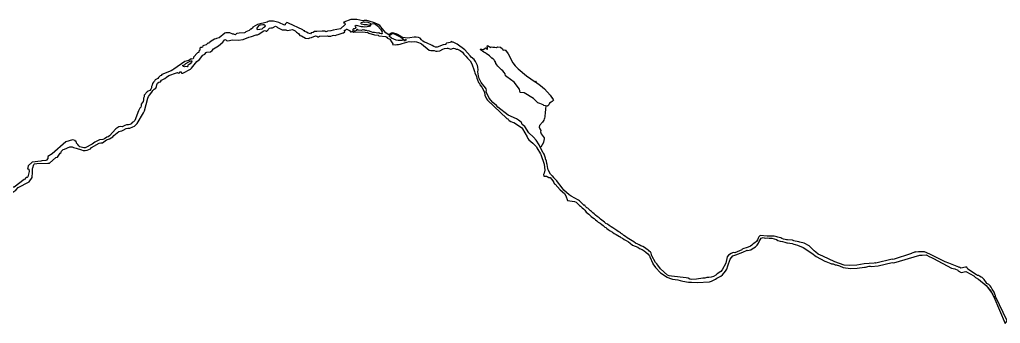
# Model space of a CAD drawing. Extents: x 708293 to 716990, y 4902010 to 4917550.
# Drawn here: x 710859 to 713470, y 4909200 to 4910009 of the extents above; entities that cross this region are included whole.
import ezdxf

# ---------------------------------------------------------------- set-up
doc = ezdxf.new("R2010")
doc.units = 0
for name, color, linetype in [('creek', 7, 'Continuous'), ('creek-fill', 7, 'Continuous'), ('Underground', 7, 'Continuous')]:
    doc.layers.add(name, color=color, linetype=linetype)

msp = doc.modelspace()

# ---------------------------------------------------------------- linework, layer by layer
at = {"layer": 'creek'}
for points in [[(711573, 4910000.6), (711570.4, 4910000.8), (711568.6, 4909999.5), (711566.6, 4909996.5), (711566.2, 4909994.8), (711564.8, 4909994.1), (711549.3, 4910001.5), (711535.4, 4910004.7), (711524, 4910005.1), (711520.8, 4910004.1), (711518.6, 4910001.9), (711492.7, 4909996.3), (711480.1, 4909988.7), (711479.4, 4909986.4), (711475.8, 4909983.8), (711473.7, 4909983.5), (711470.1, 4909979.8), (711461.7, 4909976.3), (711460.2, 4909975.2), (711459.7, 4909974.3), (711457.6, 4909973.6), (711443.5, 4909972.9), (711437.9, 4909971.6), (711435.8, 4909970.7), (711435.3, 4909969.3), (711433.6, 4909968.3), (711430.8, 4909969.6), (711430, 4909970.4), (711426.7, 4909970.3), (711419.1, 4909974.1), (711408.3, 4909973.9), (711405.8, 4909973), (711390.3, 4909960.2), (711387.2, 4909959.1), (711383.7, 4909958.7), (711381.4, 4909957.3), (711378.2, 4909957), (711369.5, 4909951.8), (711365.8, 4909948.9)], [(711500.2, 4909994.4), (711498.6, 4909993.8), (711495.1, 4909991.9), (711490.9, 4909986.1), (711490.7, 4909983.5), (711492.6, 4909982.6), (711505.4, 4909984.1), (711508.1, 4909987.8), (711511.7, 4909989.5), (711513.5, 4909992.7), (711512.5, 4909994.3), (711509.9, 4909995.1), (711506.4, 4909994.6), (711500.2, 4909994.4)], [(711514.5, 4909978.9), (711515, 4909978.7), (711515.4, 4909978.1), (711517.6, 4909978), (711524.8, 4909986.4), (711527.8, 4909987.3), (711532.1, 4909987.3), (711540.5, 4909991.3), (711543.7, 4909989.7), (711545.8, 4909988), (711557.8, 4909981.9), (711567.7, 4909981.5), (711569.9, 4909980.4), (711573.3, 4909980), (711585.1, 4909982.3), (711587.2, 4909981.9), (711593.1, 4909979), (711595.6, 4909976.8), (711596.4, 4909975.1), (711601.5, 4909971.7), (711605, 4909966.7), (711609.9, 4909965.7), (711620.4, 4909959.4), (711627.9, 4909959), (711631.7, 4909960.3), (711636.2, 4909961.2), (711647, 4909966.1), (711650.3, 4909965), (711653.1, 4909963.1), (711655.2, 4909963.4), (711657.3, 4909964.6), (711678.9, 4909965.3), (711680.6, 4909964.8), (711687.9, 4909965.1), (711692.3, 4909966.8), (711695.4, 4909967.2), (711699.1, 4909966.8), (711704.1, 4909968.4)], [(711774.7, 4910006), (711772.9, 4910005.7), (711756.7, 4910008.8), (711741, 4910008.9), (711722.6, 4910002.4), (711721.1, 4910000.5), (711723.9, 4910000.1), (711725.4, 4909999.1), (711725.8, 4909997.6), (711725.5, 4909996.2), (711713.5, 4909984.7), (711694.3, 4909981.1), (711687.5, 4909979.1), (711679.1, 4909978.3), (711676.7, 4909977), (711674.7, 4909976.8), (711673.1, 4909978.2), (711667.4, 4909978), (711664.9, 4909978.4), (711650.1, 4909977.3), (711644.2, 4909977), (711640.9, 4909975), (711635.3, 4909973.3), (711633.8, 4909971.3), (711627.6, 4909972.7), (711623, 4909975.6), (711618.9, 4909977.3), (711618.3, 4909979.3), (711615.7, 4909978.6), (711612.8, 4909981.5), (711575.3, 4909999.8), (711573, 4910000.6)], [(711788.3, 4909979.1), (711787.4, 4909979.5), (711786.7, 4909978.3), (711782.9, 4909979.7), (711780.3, 4909979.9), (711778.6, 4909980.6), (711776.3, 4909980.7), (711774.1, 4909981.6), (711772.5, 4909981.4), (711768.4, 4909979.8), (711760.9, 4909980.7), (711758.1, 4909983), (711756.7, 4909983.1), (711755.9, 4909980.8), (711755.7, 4909979.8), (711751.4, 4909978.1), (711749.7, 4909978.2), (711748.3, 4909978.8), (711746.7, 4909981), (711747.1, 4909983.5), (711748.9, 4909984.9), (711751.3, 4909985.3), (711753.8, 4909986.3), (711755, 4909987.7), (711753.1, 4909990.8), (711752.8, 4909992.7), (711755.2, 4909994), (711768.3, 4909990.7), (711774, 4909990.9), (711778, 4909989.7), (711790.5, 4909991.1), (711793.4, 4909992.3), (711795.9, 4909997.3), (711800.4, 4909998.4), (711803.9, 4909997.5), (711807.1, 4909995.8), (711814.5, 4909990.3), (711816.7, 4909986.7), (711819.9, 4909983.9), (711824.8, 4909976.1), (711823.5, 4909974.1), (711824.3, 4909971.1), (711821.5, 4909970.7), (711817.9, 4909971.7), (711815.1, 4909973.6), (711812.5, 4909973.1), (711804.1, 4909974.9), (711799.7, 4909975), (711795.5, 4909976.2), (711788.3, 4909979.1)], [(711791.9, 4909994.5), (711791.5, 4909994.7), (711789.4, 4909993.3), (711784.7, 4909995.3), (711776.1, 4909994.8), (711769.7, 4909996.4), (711768.1, 4909998), (711768, 4909999.5), (711768.7, 4910001), (711775.7, 4910002.7), (711778.5, 4910002.2), (711783.2, 4910003.1), (711791, 4910000.6), (711792.7, 4909999), (711793.3, 4909997.3), (711793, 4909995.1), (711791.9, 4909994.5)], [(711784, 4910006.1), (711782.2, 4910006.3), (711776.7, 4910006.6), (711774.7, 4910006)], [(711987.1, 4909941.8), (711986.5, 4909941.8), (711970.8, 4909935.9), (711966.6, 4909935.5), (711962.1, 4909936.9), (711957.6, 4909939.8), (711942.8, 4909947), (711937.5, 4909948.9), (711932.6, 4909951.5), (711928.7, 4909954.7), (711925.9, 4909959.1), (711921.5, 4909961.5), (711915.1, 4909962.3), (711909.3, 4909961.9), (711898, 4909960.1), (711891.6, 4909959.9), (711885.3, 4909960.3), (711879.5, 4909961.3), (711874.3, 4909963.9), (711865.6, 4909969.2), (711861.4, 4909970.9), (711852.3, 4909973.3), (711848, 4909972.9), (711842.3, 4909969.2), (711840.3, 4909969.5), (711834.2, 4909973.5), (711824.2, 4909984.9), (711821.9, 4909988.9), (711818.5, 4909993), (711813.6, 4909996.1), (711803.9, 4910000.7), (711786.8, 4910005.9), (711784, 4910006.1)], [(711256.7, 4909859.9), (711276.7, 4909867.1), (711279.2, 4909867.9), (711281.7, 4909865.9), (711285.1, 4909867.4), (711287, 4909869.9), (711289.7, 4909870.3), (711290.1, 4909866.5), (711291.1, 4909865.9), (711293.5, 4909866.2), (711314.1, 4909876.9), (711316.8, 4909879.2), (711331, 4909897.7), (711337.8, 4909903.1), (711346.7, 4909913.9), (711352.6, 4909917), (711355.7, 4909921.1), (711358.1, 4909922), (711367, 4909922.7), (711372.2, 4909926.7), (711375.1, 4909931.1), (711389, 4909938.7), (711400.4, 4909949), (711405.2, 4909955.8), (711408, 4909954.9), (711410.2, 4909953.1), (711413.2, 4909952.3), (711426.3, 4909954.7), (711441.1, 4909953.9), (711454.3, 4909955.9), (711469.4, 4909962.5), (711476.7, 4909963.5), (711488.6, 4909968.6), (711492.7, 4909968.8), (711496.1, 4909969.9), (711507.8, 4909978.2), (711511.2, 4909979.8), (711514, 4909979.2), (711514.5, 4909978.9)], [(711704.1, 4909968.4), (711707.1, 4909968.9), (711720.2, 4909973.5), (711721.9, 4909973.4), (711724.7, 4909976.8), (711723.9, 4909979.1), (711724.3, 4909980.4), (711726.7, 4909980.9), (711729.1, 4909983.1), (711730.3, 4909983.2), (711737.7, 4909979.5), (711740.3, 4909976.4), (711742, 4909976.4), (711744, 4909977.1), (711745.4, 4909976.9), (711748.1, 4909975.2), (711772.3, 4909976.8), (711786.5, 4909974.4), (711789.2, 4909973.2), (711804.4, 4909968.3), (711813.4, 4909967.9), (711815.9, 4909965.7), (711833.8, 4909964), (711836.6, 4909962.1), (711838.6, 4909959.7), (711845.2, 4909956.5), (711849, 4909949.9), (711853.1, 4909944.7), (711851.7, 4909942.2), (711859.4, 4909942), (711863.2, 4909942.7), (711868, 4909942.5), (711872.6, 4909943.5), (711877.2, 4909945.5), (711896.3, 4909950.4), (711901.2, 4909949.3), (711910.9, 4909950.2), (711916.2, 4909949.6), (711921.2, 4909948.3), (711925.5, 4909946.6), (711929.4, 4909944.3), (711949.5, 4909927.8), (711953.9, 4909926.3), (711963.1, 4909926.4), (711967.1, 4909925.2)], [(711842.6, 4909965.2), (711843.4, 4909965.5), (711849.5, 4909971.1), (711852.3, 4909971.5), (711855.9, 4909970.8), (711874.5, 4909961.8), (711881.1, 4909956.4), (711880.5, 4909954.7), (711876.4, 4909953.5), (711867, 4909953), (711862, 4909954.3), (711848.9, 4909959.9), (711842.6, 4909965.2)], [(711365.8, 4909948.9), (711365.1, 4909947.3), (711361.8, 4909946.3), (711360.2, 4909946), (711358.8, 4909944), (711356.3, 4909942.1), (711349.4, 4909940.3), (711346.7, 4909938.7), (711345.7, 4909935.9), (711343.3, 4909934.5), (711341, 4909934.7), (711339.1, 4909932.7), (711338.6, 4909927.6), (711337.8, 4909926.6)], [(711882.4, 4909952.3), (711882.9, 4909953.5), (711883.5, 4909954.4), (711885, 4909955.5), (711887, 4909956.2), (711887.9, 4909955.6), (711886.4, 4909952), (711882.4, 4909952.3)], [(711993.7, 4909942.7), (711987.1, 4909941.8)], [(712013, 4909949), (712010.7, 4909949), (712009.3, 4909950.2), (712007.4, 4909949.9), (712006, 4909948.3), (711995.8, 4909945.9), (711993.9, 4909944.7), (711994.1, 4909943.4), (711993.7, 4909942.7)], [(712044.3, 4909928.6), (712023.9, 4909943.3), (712013.8, 4909948.7), (712013, 4909949)], [(712094.6, 4909922), (712085.4, 4909929.1), (712086.1, 4909930), (712089.5, 4909930.3), (712093.8, 4909929.3), (712099.4, 4909933.5), (712102.5, 4909932.7), (712102.9, 4909930.4), (712104.6, 4909929.9), (712104.9, 4909933.4), (712103.9, 4909936.4), (712104.9, 4909939.9), (712109.1, 4909937.2), (712111.9, 4909934.3), (712114.9, 4909936.2), (712119.2, 4909935.3), (712124.3, 4909935.9), (712128.4, 4909935), (712131.7, 4909936.1), (712139.5, 4909935.9), (712144.3, 4909931.1), (712145.8, 4909928), (712148.7, 4909927.7), (712151.2, 4909928.1), (712151.8, 4909927.9), (712152.6, 4909927.8)], [(711337.8, 4909926.6), (711336.2, 4909924.6), (711336.1, 4909922.4), (711335.3, 4909921.1), (711332.7, 4909920.3), (711322.2, 4909909.3), (711321.9, 4909906.4), (711321.3, 4909904.7), (711317.7, 4909903.8), (711316.1, 4909904.2), (711313.9, 4909903.5), (711309.6, 4909899.6), (711298.8, 4909897.6), (711269.5, 4909876.6), (711267.3, 4909875.4)], [(711967.1, 4909925.2), (711971, 4909924.9), (711978.1, 4909925.8), (711985.6, 4909930.6), (711990.7, 4909931.9)], [(711990.7, 4909931.9), (711997.1, 4909933.1)], [(712244.5, 4909671.4), (712242.7, 4909675.1), (712234.6, 4909687.5), (712227.4, 4909696.2), (712215.1, 4909707.7), (712204.1, 4909724.3), (712197.4, 4909729.4), (712195.4, 4909734.7), (712190.7, 4909738.8), (712187.1, 4909741), (712182.2, 4909744.7), (712160.1, 4909754.8), (712132.7, 4909775.9), (712128.8, 4909779.9), (712119.2, 4909787.9), (712108.8, 4909799.6), (712102.3, 4909814.4), (712101.5, 4909817.7), (712101.7, 4909821.1), (712101.1, 4909824.3), (712099.5, 4909827.6), (712087.9, 4909841.5), (712082.7, 4909852.5), (712082.1, 4909855.6), (712080.4, 4909859.6), (712079.5, 4909869.9), (712079.9, 4909874.8), (712079.4, 4909881.9), (712078, 4909886.7), (712075.8, 4909892.2), (712073, 4909897.6), (712069.1, 4909902.5), (712061.2, 4909908.5), (712059, 4909912.2), (712044.3, 4909928.6)], [(712098.3, 4909920.7), (712095.3, 4909922.3), (712094.6, 4909922)], [(712110.1, 4909912.9), (712101.4, 4909918.8), (712098.3, 4909920.7)], [(712115.2, 4909907.5), (712112.3, 4909910.7), (712110.1, 4909912.9)], [(712152.6, 4909927.8), (712159.5, 4909918.1), (712172.1, 4909893.7), (712178.7, 4909885.6), (712186.5, 4909877.6), (712208.9, 4909858.8), (712232.1, 4909843.6), (712233, 4909844.9), (712233.9, 4909844.5), (712232.8, 4909842.8), (712245.5, 4909833.9), (712256.4, 4909824.6), (712271.9, 4909808)], [(711305.1, 4909893.4), (711306.1, 4909894.4), (711315.2, 4909899.5), (711316, 4909898.8), (711317.5, 4909899.2), (711317.9, 4909897.3), (711317.1, 4909895.4), (711313.2, 4909891.1), (711310.3, 4909889.6), (711307.9, 4909887.7), (711307.5, 4909885.6), (711305.7, 4909883.5), (711300.2, 4909884.3), (711297.8, 4909883.5), (711295.5, 4909884), (711293.9, 4909885.9), (711294, 4909887.4), (711295.3, 4909888), (711297.8, 4909888.1), (711301.4, 4909891.9), (711305.1, 4909893.4)], [(712118.6, 4909905.1), (712115.2, 4909907.5)], [(712123.6, 4909900.3), (712122.3, 4909902.1), (712118.6, 4909905.1)], [(712125, 4909897.5), (712123.6, 4909900.3)], [(712126.6, 4909892.4), (712125, 4909897.5)], [(712130, 4909888.3), (712126.6, 4909892.4)], [(712136.3, 4909880.8), (712132.1, 4909885.2), (712130, 4909888.3)], [(711003.1, 4909668.3), (711009.5, 4909666.7), (711023.8, 4909661.8), (711028.5, 4909660.8), (711033.7, 4909660.7), (711039.1, 4909661.4), (711048, 4909664.9), (711051, 4909668), (711070.7, 4909679.5), (711075.1, 4909680.8), (711080.1, 4909681.2), (711090.5, 4909689.1), (711098.8, 4909691.8), (711103.2, 4909693.9), (711107.1, 4909697), (711110.3, 4909700.7), (711123.5, 4909710.7), (711127, 4909712.2), (711131.4, 4909712.7), (711135.3, 4909714.3), (711142.7, 4909718.8), (711147.5, 4909719.9), (711152.7, 4909720.3), (711160.7, 4909723), (711164.7, 4909725.3), (711172.1, 4909732.7), (711189.4, 4909760.9), (711191.4, 4909765.9), (711200.9, 4909799.4), (711202.8, 4909804), (711205.1, 4909807.9), (711211.2, 4909815.5), (711213.9, 4909820), (711217.5, 4909823.5), (711221.5, 4909826.2), (711223.7, 4909830.5), (711224.2, 4909835.4), (711226.3, 4909839.8), (711230, 4909842.1), (711234.1, 4909843.5), (711237.4, 4909847.9), (711246.1, 4909852.4), (711249.9, 4909855.8), (711256.7, 4909859.9)], [(711267.3, 4909875.4), (711262.4, 4909872.5), (711238.2, 4909863), (711235.8, 4909860.3), (711233.6, 4909859.6), (711231.5, 4909857.1), (711228.7, 4909855.1), (711226.8, 4909852.4), (711220.5, 4909848.4), (711218.6, 4909845.1), (711215.4, 4909842.3), (711213.2, 4909838.9), (711212.3, 4909834.7), (711210.7, 4909830.7), (711210.1, 4909827), (711208.7, 4909823.4), (711205.5, 4909820.4), (711201.8, 4909818.7), (711198.6, 4909816.4), (711191.1, 4909807.4), (711191.1, 4909803.5), (711188.8, 4909799.9), (711188.9, 4909795.1), (711188.3, 4909790.7), (711185.3, 4909787.4), (711183, 4909783.7), (711183.2, 4909779.7), (711182.2, 4909775.6), (711179.3, 4909773.1), (711177.9, 4909769.3), (711175.9, 4909765.9), (711165.6, 4909740.2), (711162.7, 4909737.1), (711159.1, 4909735.1), (711156.5, 4909731.8), (711152.9, 4909729.2), (711148.7, 4909728.7), (711144.2, 4909728.7), (711139.8, 4909727.4), (711136.2, 4909725.1), (711132.1, 4909723.8), (711127.9, 4909724.2), (711123.5, 4909723.1), (711115.3, 4909718.1), (711098.3, 4909699.8), (711094.9, 4909697), (711091.1, 4909696), (711085.3, 4909691.6), (711081.1, 4909690), (711072.3, 4909688.8), (711059.7, 4909682.7), (711052.5, 4909677.1), (711034, 4909667.2), (711029.8, 4909667.2), (711019.2, 4909670.2), (711016.7, 4909672.4), (711013.9, 4909676.4), (711013.4, 4909677.1)], [(712145.8, 4909872.1), (712142.3, 4909875.4), (712136.3, 4909880.8)], [(712149, 4909868.2), (712145.8, 4909872.1)], [(712243.7, 4909785.2), (712239.1, 4909787.3), (712227.1, 4909798.6), (712202.3, 4909813.7), (712191.9, 4909815.1), (712189.9, 4909823.9), (712175.9, 4909842.7), (712155.9, 4909856.5), (712153.1, 4909859.4), (712151.5, 4909864.3), (712149, 4909868.2)], [(712149, 4909868.2), (712149, 4909868.2)], [(712096.8, 4909815.9), (712097.9, 4909807.9), (712102.1, 4909798.1), (712104.5, 4909794.5), (712155.9, 4909745.3), (712159.3, 4909744.7), (712159.9, 4909742.7), (712162.7, 4909740.3), (712166.6, 4909737.8), (712170.9, 4909736), (712175.3, 4909735), (712195, 4909721.5), (712197.9, 4909718), (712210.3, 4909696.8), (712212.3, 4909692.8), (712215.1, 4909689.1), (712225.3, 4909679.9), (712234.8, 4909669.9), (712236.3, 4909667.9)], [(712271.9, 4909808), (712279.9, 4909796.4)], [(712255.1, 4909780), (712252.7, 4909781.9), (712243.7, 4909785.2)], [(712263.3, 4909778.5), (712255.1, 4909780)], [(712260.2, 4909779.1), (712259.4, 4909770.1)], [(712265.2, 4909779.5), (712263.3, 4909778.5)], [(712270.2, 4909786.4), (712268.1, 4909782.3), (712266, 4909780), (712265.2, 4909779.5)], [(712276.6, 4909790.6), (712274, 4909789.5), (712270.2, 4909786.4)], [(712279.9, 4909796.4), (712280.3, 4909794), (712279.1, 4909792.3), (712276.6, 4909790.6)], [(712258.1, 4909762), (712257.2, 4909751.3)], [(712259.4, 4909769.9), (712258.1, 4909762)], [(712259.4, 4909770.1), (712259.4, 4909769.9)], [(712243.3, 4909727.1), (712242.2, 4909722.4)], [(712251.4, 4909735.6), (712243.3, 4909727.1)], [(712254.7, 4909741), (712251.4, 4909735.6)], [(712255.9, 4909744.6), (712254.7, 4909741)], [(712256.3, 4909745.5), (712255.9, 4909744.6)], [(712257.2, 4909751.3), (712256.3, 4909745.5)], [(712242.2, 4909722.4), (712244.1, 4909718.1)], [(712244.1, 4909718.1), (712246.4, 4909714.1)], [(712246.4, 4909714.1), (712245.7, 4909709.9)], [(712245.7, 4909709.9), (712247.3, 4909705.2)], [(712247.3, 4909705.2), (712249.9, 4909701.1)], [(712249.9, 4909701.1), (712255.4, 4909694)], [(711010.8, 4909680.3), (711010.4, 4909680.7), (711009.6, 4909685), (711008.3, 4909685.5), (711007.5, 4909685.3), (711006.8, 4909687), (711000.2, 4909689.1), (710981.9, 4909683.3), (710946.2, 4909651.6), (710934.7, 4909644.6), (710934, 4909639.5), (710931.1, 4909634.7), (710929.3, 4909633.7), (710918.1, 4909632.7), (710916.1, 4909632.4)], [(711013.4, 4909677.1), (711010.8, 4909680.3)], [(712254.3, 4909681.5), (712246.5, 4909668.9)], [(712254.7, 4909687.6), (712254.3, 4909681.5)], [(712255.3, 4909690.1), (712254.7, 4909687.6)], [(712255.4, 4909694), (712255.3, 4909690.1)], [(710893.9, 4909612.3), (710894.1, 4909614.5), (710897.5, 4909623.1), (710899.2, 4909625.1), (710904.8, 4909626), (710934.6, 4909627), (710935.1, 4909626.3), (710938.6, 4909626.7), (710956, 4909641.4), (710959.9, 4909643), (710967.2, 4909653.2), (710970, 4909654.8), (710970.3, 4909655.8), (710970.4, 4909658.3), (710975.5, 4909662.8), (710978.6, 4909663.8), (710992.7, 4909669.9), (710998.9, 4909670.1)], [(710998.9, 4909670.1), (711003.1, 4909668.3)], [(712236.3, 4909667.9), (712245.5, 4909651.7)], [(712252.8, 4909654.1), (712244.5, 4909671.4)], [(712245.5, 4909651.7), (712247, 4909649.6), (712255.7, 4909623.6), (712257.2, 4909607.7), (712255.5, 4909600.3), (712253.8, 4909596.4), (712254.9, 4909592.5), (712255.6, 4909592.1), (712261.7, 4909592.3), (712264, 4909591.6), (712268.3, 4909588.7), (712271.7, 4909588.3)], [(712272.9, 4909597.8), (712266.5, 4909608.7), (712265.2, 4909612.3), (712264, 4909623.4), (712262.3, 4909625.7), (712261.8, 4909632.2), (712259.4, 4909637.9), (712259.2, 4909640.2), (712257.1, 4909645.2), (712255.2, 4909650.3), (712253.6, 4909653), (712252.8, 4909654.1)], [(710916.1, 4909632.4), (710892.6, 4909629.2), (710881.7, 4909619.3), (710880, 4909611), (710881.4, 4909611.6), (710883.7, 4909610.3), (710884.8, 4909604.3), (710881.4, 4909590.2), (710879.2, 4909588.6), (710876.3, 4909588.3), (710874.7, 4909587), (710874.2, 4909584.1), (710871.2, 4909583.5), (710845.1, 4909563), (710842.1, 4909562.7), (710837.8, 4909560.4), (710833.2, 4909560.7), (710829.9, 4909563.3), (710827.5, 4909563.6), (710824, 4909566.2), (710822.3, 4909567.1), (710820.7, 4909566.5), (710820.2, 4909566.8), (710819.4, 4909567.1)], [(710744.8, 4909476.3), (710746.7, 4909477.5), (710752, 4909481.4), (710754.9, 4909485.9), (710763.9, 4909491.9), (710768, 4909503.5), (710773.9, 4909513.7), (710773, 4909518.2), (710775.5, 4909523.3), (710783.7, 4909533.2), (710789.9, 4909534.8), (710798.5, 4909536.4), (710803.8, 4909537.7), (710822.9, 4909539), (710836.3, 4909545.7), (710849.5, 4909554.7), (710855.2, 4909562), (710885.1, 4909577.4), (710892.7, 4909588.3), (710893.7, 4909602.3), (710893.9, 4909608.4), (710893.9, 4909612.3)], [(712289.4, 4909579.3), (712272.9, 4909597.8)], [(712271.7, 4909588.3), (712278.9, 4909579.6), (712281.5, 4909575.3)], [(712281.5, 4909575.3), (712282.7, 4909572.5)], [(712282.7, 4909572.5), (712283.7, 4909570.8), (712284.8, 4909570.8), (712298.4, 4909555.8), (712309.5, 4909545.6), (712313.6, 4909539.5), (712317.6, 4909527.7), (712336.6, 4909525), (712340.9, 4909523)], [(712291.4, 4909576.7), (712289.4, 4909579.3)], [(712308.1, 4909554.7), (712300.7, 4909564.3), (712291.4, 4909576.7)], [(712346.7, 4909528), (712327.5, 4909538.5), (712322, 4909542.4), (712308.1, 4909554.7)], [(712340.9, 4909523), (712350.1, 4909514.3)], [(712349.6, 4909526.6), (712346.7, 4909528)], [(712358.7, 4909517.6), (712349.6, 4909526.6)], [(712362.9, 4909516.1), (712361.7, 4909514.3), (712358.7, 4909517.6)], [(712350.1, 4909514.3), (712352.8, 4909512.1)], [(712352.8, 4909512.1), (712353.7, 4909510.7), (712354.8, 4909509.1), (712356.7, 4909508), (712359.9, 4909505.2), (712363.9, 4909501.2), (712367.4, 4909496.6), (712371.1, 4909493.8), (712374.5, 4909490.9), (712377.7, 4909487.4), (712381.1, 4909484.4), (712384.6, 4909482), (712388.6, 4909479.2), (712392.2, 4909475.9), (712396, 4909472.8), (712399.6, 4909469.8), (712404.5, 4909466.7), (712409, 4909463.5), (712412.5, 4909460.7), (712415.3, 4909458.3), (712417.5, 4909456.7), (712419.5, 4909455.2), (712422.3, 4909452.7), (712426.2, 4909449.7), (712431.6, 4909446.3), (712437.1, 4909443.1), (712442.3, 4909439.7), (712447.2, 4909436.7), (712451.8, 4909433.9), (712456.4, 4909431.5)], [(712454.2, 4909444.2), (712452.8, 4909444.9), (712449, 4909447), (712443.7, 4909450.8), (712438.6, 4909454.3), (712433.9, 4909457.3), (712428.7, 4909460.7), (712424, 4909464.3), (712419.9, 4909466.3), (712416.5, 4909469.5), (712412.5, 4909472.6), (712409.1, 4909475.1), (712405.6, 4909477.9), (712401.8, 4909480.7), (712396.5, 4909485.1), (712392.7, 4909488), (712388.7, 4909491.7), (712384.9, 4909494.8), (712381.2, 4909498.1), (712378.7, 4909500.1), (712376.6, 4909502.2), (712374.6, 4909504.3), (712371.5, 4909506.7), (712369.6, 4909507.7), (712367.7, 4909509.4), (712365.9, 4909511.7), (712365, 4909513.3), (712363.9, 4909515), (712362.9, 4909516.1)], [(712536.3, 4909392.3), (712535.5, 4909392.7), (712533.3, 4909395.1), (712530.1, 4909397.2), (712526.1, 4909399.9), (712522.6, 4909402.3), (712517.9, 4909404.7), (712513.3, 4909406.9), (712508.8, 4909409), (712504.6, 4909411.3), (712499.2, 4909413.9), (712494.6, 4909417), (712490, 4909419.5), (712485.6, 4909422.3), (712480.7, 4909425.5), (712476.4, 4909428.3), (712471.9, 4909431.7), (712467.6, 4909434.5), (712463.8, 4909437.4), (712462.4, 4909438.6), (712461.7, 4909438.9), (712459.1, 4909441.1), (712456.2, 4909443), (712454.2, 4909444.2)], [(712456.4, 4909431.5), (712456.8, 4909431.3), (712459.8, 4909429.2), (712463.8, 4909426.7), (712468.4, 4909423.4), (712474.2, 4909420.5), (712480.3, 4909417.1), (712484.7, 4909413.3), (712491.1, 4909408.6), (712497.6, 4909405.7), (712504.6, 4909402.7), (712509.7, 4909399.6), (712516.1, 4909396.6), (712521.5, 4909393.4), (712526.6, 4909389.9), (712531.6, 4909385.1), (712536.2, 4909380.1), (712537, 4909378.6), (712537.1, 4909378.4), (712537.1, 4909378.3), (712537.1, 4909378.2), (712537.1, 4909377.6)], [(712830.3, 4909433.8), (712827, 4909430.2), (712824.9, 4909426.8), (712823.1, 4909422.7), (712820.9, 4909418.3), (712816.7, 4909415), (712812.2, 4909411.9), (712808.4, 4909408.7), (712804.7, 4909406.1), (712798.9, 4909403.4), (712793.3, 4909401.3), (712787.5, 4909399.1), (712783, 4909397.4), (712781.8, 4909396.1)], [(712796.6, 4909394.1), (712801.6, 4909394.9), (712806, 4909396.2), (712809.6, 4909398.9), (712814.2, 4909401.4), (712818.3, 4909404.3), (712822.6, 4909408.8), (712826.3, 4909413.6), (712828.4, 4909417.9), (712830.2, 4909422.7), (712833.1, 4909426.9), (712838.8, 4909428.5), (712843.8, 4909427.3), (712849, 4909428), (712854.8, 4909427.3), (712861.8, 4909426.7), (712868.2, 4909425.2), (712873.9, 4909423.7), (712877.7, 4909420.8), (712883.7, 4909419), (712889.7, 4909417.9), (712896.2, 4909416), (712901.5, 4909414.7), (712903, 4909414.7)], [(712868.3, 4909431.9), (712849.7, 4909432.3), (712830.3, 4909433.8)], [(712901.5, 4909422.7), (712900.7, 4909422.9), (712897.1, 4909423.5), (712892.9, 4909424.7), (712888.5, 4909426.2), (712885.7, 4909427.9), (712881.2, 4909429), (712877.9, 4909429.5), (712875.1, 4909430.7), (712871.3, 4909431.3), (712868.3, 4909431.9)], [(712903.1, 4909422.7), (712901.5, 4909422.7)], [(712903, 4909414.7), (712903.4, 4909414.7), (712903.5, 4909414.7), (712903.7, 4909414.7)], [(712915.9, 4909421.5), (712903.1, 4909422.7)], [(712903.7, 4909414.7), (712916, 4909412.6)], [(712936.4, 4909416.4), (712933.6, 4909417.4), (712929, 4909418.3), (712924.1, 4909418.9), (712919.9, 4909420.3), (712916.3, 4909421.5), (712915.9, 4909421.5)], [(712948.1, 4909413.6), (712936.4, 4909416.4)], [(712997.8, 4909379.1), (712985, 4909384.7), (712979.1, 4909390), (712974.2, 4909393), (712960.7, 4909406.2), (712948.1, 4909413.6)], [(712537.9, 4909390.7), (712536.3, 4909392.3)], [(712542.6, 4909379.8), (712541.2, 4909383.8), (712540.3, 4909386.8), (712538.4, 4909390.5), (712537.9, 4909390.7)], [(712755.1, 4909387.1), (712753.7, 4909386.3), (712745.9, 4909381.8), (712743.1, 4909377.6), (712739, 4909360.3), (712729.1, 4909342.5), (712725.8, 4909338.5), (712716, 4909331.9), (712712.2, 4909328.2), (712706.1, 4909324.8), (712700.3, 4909323.2), (712694.2, 4909322.2), (712688.3, 4909322), (712683.4, 4909320.8), (712678.4, 4909320.9), (712661.1, 4909317.8), (712648.3, 4909317), (712643.6, 4909317.6), (712638.8, 4909320.1), (712633.7, 4909321.3), (712594.2, 4909325.9), (712588.8, 4909327.1), (712584.1, 4909328.7), (712565.2, 4909345.5), (712557.9, 4909355)], [(712759.9, 4909388.7), (712755.1, 4909387.1)], [(712763.5, 4909388.3), (712759.9, 4909388.7)], [(712781.8, 4909396.1), (712763.5, 4909388.3)], [(712765.8, 4909382.4), (712784.7, 4909390.1)], [(712784.7, 4909390.1), (712796.2, 4909394.9), (712796.6, 4909394.1)], [(712916, 4909412.6), (712919.9, 4909410.8), (712923.8, 4909410), (712929.9, 4909408.2), (712944.8, 4909401.8), (712968.3, 4909387.2), (712979.7, 4909378.1), (713002.8, 4909365.6)], [(713237.2, 4909387.8), (713234.1, 4909387), (713233.3, 4909386.2), (713184.4, 4909370.5), (713182.3, 4909370.9)], [(713282.4, 4909384.4), (713268.3, 4909390.3), (713252, 4909390.4), (713245.2, 4909390), (713244, 4909390.5), (713237.2, 4909387.8)], [(712537.1, 4909377.6), (712545.2, 4909359.3)], [(712551.8, 4909362.3), (712542.6, 4909379.8)], [(712545.2, 4909359.3), (712545.2, 4909358.4), (712551.8, 4909348.9), (712565.6, 4909334.4), (712583, 4909322.9), (712589.2, 4909320.2), (712597, 4909318), (712611.1, 4909315.7), (712617.7, 4909313.9), (712625.2, 4909312.8), (712639.8, 4909310), (712647.5, 4909309.5), (712663.1, 4909309.1), (712695.5, 4909310.7), (712700.7, 4909312.5), (712711.5, 4909317.6), (712715.5, 4909320.9), (712726.1, 4909326.2), (712730.4, 4909329.5), (712738.7, 4909339.3), (712741.8, 4909344.1), (712744.2, 4909352.9), (712750.7, 4909371.5), (712757.8, 4909380.2), (712765.8, 4909382.4)], [(712557.9, 4909355), (712555.7, 4909358.7), (712553.2, 4909361.1), (712551.9, 4909362.3), (712551.8, 4909362.3)], [(713087.9, 4909355.5), (713068.9, 4909353.8), (713054.6, 4909355.5), (713029.1, 4909364.3), (712997.8, 4909379.1)], [(713002.8, 4909365.6), (713005, 4909364.5), (713018.7, 4909359.8), (713020.2, 4909358.3), (713025.1, 4909358.3), (713030.3, 4909356.3), (713033.3, 4909356.2), (713041.7, 4909353.5), (713051.9, 4909348.7), (713071.4, 4909345.9)], [(713138.9, 4909360.7), (713138, 4909361.1), (713133.7, 4909360.7), (713107.4, 4909358.9)], [(713182.3, 4909370.9), (713138.9, 4909360.7)], [(713144.4, 4909353), (713182.3, 4909362.5)], [(713182.3, 4909362.5), (713186.8, 4909361.7), (713255.5, 4909381.6)], [(713255.5, 4909381.6), (713261.6, 4909382.1), (713272.6, 4909382.7), (713282.5, 4909377.5)], [(713332.8, 4909360.3), (713322.7, 4909364.1), (713282.4, 4909384.4)], [(713282.5, 4909377.5), (713286.7, 4909375.5), (713292.2, 4909373.1), (713340.3, 4909347.1), (713348.9, 4909345.6), (713357, 4909341.9), (713357.6, 4909339.9), (713365.5, 4909335.5)], [(713071.4, 4909345.9), (713088.4, 4909347.3)], [(713107.4, 4909358.9), (713087.9, 4909355.5)], [(713088.4, 4909347.3), (713108.3, 4909349.5)], [(713108.3, 4909349.5), (713110.7, 4909349.5), (713120.7, 4909352.5), (713123.4, 4909352.6), (713126.2, 4909351.7), (713144.4, 4909353)], [(713364.4, 4909347.4), (713361.9, 4909349.5), (713359.9, 4909349.3), (713359.1, 4909349.5), (713332.8, 4909360.3)], [(713377.1, 4909349.4), (713364.4, 4909347.4)], [(713365.5, 4909335.5), (713378.2, 4909338.1)], [(713406.6, 4909329.3), (713383.1, 4909344.3), (713380.7, 4909349.8), (713377.1, 4909349.4)], [(713378.2, 4909338.1), (713380.3, 4909337.5), (713399.5, 4909326.4), (713403.5, 4909322.6), (713411.9, 4909318.2), (713432.6, 4909301)], [(713457.5, 4909271.9), (713456.8, 4909273.4), (713455.1, 4909277.7), (713453.4, 4909283.5), (713448, 4909291.5), (713445.6, 4909296.1), (713442.5, 4909300.1), (713439, 4909303.4), (713434, 4909306.7), (713431.7, 4909311.1), (713428.5, 4909314.5), (713427, 4909317), (713424.6, 4909319.6), (713421.8, 4909321.9), (713419.2, 4909323.3), (713414.5, 4909325.5), (713411.5, 4909327.2), (713409.4, 4909328), (713407.8, 4909329), (713406.8, 4909329.2), (713406.6, 4909329.3)], [(713432.6, 4909301), (713444.7, 4909286.3), (713452.8, 4909271.1)], [(713452.8, 4909271.1), (713457.5, 4909271.9)]]:
    msp.add_lwpolyline(points, dxfattribs=at)
at = {"layer": 'creek-fill'}
for p, q in [((711993.7, 4909942.7), (711987.1, 4909941.8)), ((711990.7, 4909931.9), (711997.1, 4909933.1)), ((712149, 4909868.2), (712149, 4909868.2)), ((712263.3, 4909778.5), (712255.1, 4909780)), ((711013.4, 4909677.1), (711010.8, 4909680.3)), ((710998.9, 4909670.1), (711003.1, 4909668.3)), ((712236.3, 4909667.9), (712245.5, 4909651.7)), ((712252.8, 4909654.1), (712244.5, 4909671.4)), ((712281.5, 4909575.3), (712282.7, 4909572.5)), ((712291.4, 4909576.7), (712289.4, 4909579.3)), ((712340.9, 4909523), (712350.1, 4909514.3)), ((712358.7, 4909517.6), (712349.6, 4909526.6)), ((712915.9, 4909421.5), (712903.1, 4909422.7)), ((712903.7, 4909414.7), (712916, 4909412.6)), ((712781.8, 4909396.1), (712763.5, 4909388.3)), ((712765.8, 4909382.4), (712784.7, 4909390.1)), ((712537.1, 4909377.6), (712545.2, 4909359.3)), ((712551.8, 4909362.3), (712542.6, 4909379.8)), ((713182.3, 4909370.9), (713138.9, 4909360.7)), ((713144.4, 4909353), (713182.3, 4909362.5)), ((713107.4, 4909358.9), (713087.9, 4909355.5)), ((713088.4, 4909347.3), (713108.3, 4909349.5)), ((713377.1, 4909349.4), (713364.4, 4909347.4)), ((713365.5, 4909335.5), (713378.2, 4909338.1)), ((713452.8, 4909271.1), (713457.5, 4909271.9))]:
    msp.add_line(p, q, dxfattribs=at)
for points in [[(711573, 4910000.6), (711570.4, 4910000.8), (711568.6, 4909999.5), (711566.6, 4909996.5), (711566.2, 4909994.8), (711564.8, 4909994.1), (711549.3, 4910001.5), (711535.4, 4910004.7), (711524, 4910005.1), (711520.8, 4910004.1), (711518.6, 4910001.9), (711492.7, 4909996.3), (711480.1, 4909988.7), (711479.4, 4909986.4), (711475.8, 4909983.8), (711473.7, 4909983.5), (711470.1, 4909979.8), (711461.7, 4909976.3), (711460.2, 4909975.2), (711459.7, 4909974.3), (711457.6, 4909973.6), (711443.5, 4909972.9), (711437.9, 4909971.6), (711435.8, 4909970.7), (711435.3, 4909969.3), (711433.6, 4909968.3), (711430.8, 4909969.6), (711430, 4909970.4), (711426.7, 4909970.3), (711419.1, 4909974.1), (711408.3, 4909973.9), (711405.8, 4909973), (711390.3, 4909960.2), (711387.2, 4909959.1), (711383.7, 4909958.7), (711381.4, 4909957.3), (711378.2, 4909957), (711369.5, 4909951.8), (711365.8, 4909948.9)], [(711500.2, 4909994.4), (711498.6, 4909993.8), (711495.1, 4909991.9), (711490.9, 4909986.1), (711490.7, 4909983.5), (711492.6, 4909982.6), (711505.4, 4909984.1), (711508.1, 4909987.8), (711511.7, 4909989.5), (711513.5, 4909992.7), (711512.5, 4909994.3), (711509.9, 4909995.1), (711506.4, 4909994.6), (711500.2, 4909994.4)], [(711514.5, 4909978.9), (711515, 4909978.7), (711515.4, 4909978.1), (711517.6, 4909978), (711524.8, 4909986.4), (711527.8, 4909987.3), (711532.1, 4909987.3), (711540.5, 4909991.3), (711543.7, 4909989.7), (711545.8, 4909988), (711557.8, 4909981.9), (711567.7, 4909981.5), (711569.9, 4909980.4), (711573.3, 4909980), (711585.1, 4909982.3), (711587.2, 4909981.9), (711593.1, 4909979), (711595.6, 4909976.8), (711596.4, 4909975.1), (711601.5, 4909971.7), (711605, 4909966.7), (711609.9, 4909965.7), (711620.4, 4909959.4), (711627.9, 4909959), (711631.7, 4909960.3), (711636.2, 4909961.2), (711647, 4909966.1), (711650.3, 4909965), (711653.1, 4909963.1), (711655.2, 4909963.4), (711657.3, 4909964.6), (711678.9, 4909965.3), (711680.6, 4909964.8), (711687.9, 4909965.1), (711692.3, 4909966.8), (711695.4, 4909967.2), (711699.1, 4909966.8), (711704.1, 4909968.4)], [(711774.7, 4910006), (711772.9, 4910005.7), (711756.7, 4910008.8), (711741, 4910008.9), (711722.6, 4910002.4), (711721.1, 4910000.5), (711723.9, 4910000.1), (711725.4, 4909999.1), (711725.8, 4909997.6), (711725.5, 4909996.2), (711713.5, 4909984.7), (711694.3, 4909981.1), (711687.5, 4909979.1), (711679.1, 4909978.3), (711676.7, 4909977), (711674.7, 4909976.8), (711673.1, 4909978.2), (711667.4, 4909978), (711664.9, 4909978.4), (711650.1, 4909977.3), (711644.2, 4909977), (711640.9, 4909975), (711635.3, 4909973.3), (711633.8, 4909971.3), (711627.6, 4909972.7), (711623, 4909975.6), (711618.9, 4909977.3), (711618.3, 4909979.3), (711615.7, 4909978.6), (711612.8, 4909981.5), (711575.3, 4909999.8), (711573, 4910000.6)], [(711788.3, 4909979.1), (711787.4, 4909979.5), (711786.7, 4909978.3), (711782.9, 4909979.7), (711780.3, 4909979.9), (711778.6, 4909980.6), (711776.3, 4909980.7), (711774.1, 4909981.6), (711772.5, 4909981.4), (711768.4, 4909979.8), (711760.9, 4909980.7), (711758.1, 4909983), (711756.7, 4909983.1), (711755.9, 4909980.8), (711755.7, 4909979.8), (711751.4, 4909978.1), (711749.7, 4909978.2), (711748.3, 4909978.8), (711746.7, 4909981), (711747.1, 4909983.5), (711748.9, 4909984.9), (711751.3, 4909985.3), (711753.8, 4909986.3), (711755, 4909987.7), (711753.1, 4909990.8), (711752.8, 4909992.7), (711755.2, 4909994), (711768.3, 4909990.7), (711774, 4909990.9), (711778, 4909989.7), (711790.5, 4909991.1), (711793.4, 4909992.3), (711795.9, 4909997.3), (711800.4, 4909998.4), (711803.9, 4909997.5), (711807.1, 4909995.8), (711814.5, 4909990.3), (711816.7, 4909986.7), (711819.9, 4909983.9), (711824.8, 4909976.1), (711823.5, 4909974.1), (711824.3, 4909971.1), (711821.5, 4909970.7), (711817.9, 4909971.7), (711815.1, 4909973.6), (711812.5, 4909973.1), (711804.1, 4909974.9), (711799.7, 4909975), (711795.5, 4909976.2), (711788.3, 4909979.1)], [(711791.9, 4909994.5), (711791.5, 4909994.7), (711789.4, 4909993.3), (711784.7, 4909995.3), (711776.1, 4909994.8), (711769.7, 4909996.4), (711768.1, 4909998), (711768, 4909999.5), (711768.7, 4910001), (711775.7, 4910002.7), (711778.5, 4910002.2), (711783.2, 4910003.1), (711791, 4910000.6), (711792.7, 4909999), (711793.3, 4909997.3), (711793, 4909995.1), (711791.9, 4909994.5)], [(711784, 4910006.1), (711782.2, 4910006.3), (711776.7, 4910006.6), (711774.7, 4910006)], [(711987.1, 4909941.8), (711986.5, 4909941.8), (711970.8, 4909935.9), (711966.6, 4909935.5), (711962.1, 4909936.9), (711957.6, 4909939.8), (711942.8, 4909947), (711937.5, 4909948.9), (711932.6, 4909951.5), (711928.7, 4909954.7), (711925.9, 4909959.1), (711921.5, 4909961.5), (711915.1, 4909962.3), (711909.3, 4909961.9), (711898, 4909960.1), (711891.6, 4909959.9), (711885.3, 4909960.3), (711879.5, 4909961.3), (711874.3, 4909963.9), (711865.6, 4909969.2), (711861.4, 4909970.9), (711852.3, 4909973.3), (711848, 4909972.9), (711842.3, 4909969.2), (711840.3, 4909969.5), (711834.2, 4909973.5), (711824.2, 4909984.9), (711821.9, 4909988.9), (711818.5, 4909993), (711813.6, 4909996.1), (711803.9, 4910000.7), (711786.8, 4910005.9), (711784, 4910006.1)], [(711256.7, 4909859.9), (711276.7, 4909867.1), (711279.2, 4909867.9), (711281.7, 4909865.9), (711285.1, 4909867.4), (711287, 4909869.9), (711289.7, 4909870.3), (711290.1, 4909866.5), (711291.1, 4909865.9), (711293.5, 4909866.2), (711314.1, 4909876.9), (711316.8, 4909879.2), (711331, 4909897.7), (711337.8, 4909903.1), (711346.7, 4909913.9), (711352.6, 4909917), (711355.7, 4909921.1), (711358.1, 4909922), (711367, 4909922.7), (711372.2, 4909926.7), (711375.1, 4909931.1), (711389, 4909938.7), (711400.4, 4909949), (711405.2, 4909955.8), (711408, 4909954.9), (711410.2, 4909953.1), (711413.2, 4909952.3), (711426.3, 4909954.7), (711441.1, 4909953.9), (711454.3, 4909955.9), (711469.4, 4909962.5), (711476.7, 4909963.5), (711488.6, 4909968.6), (711492.7, 4909968.8), (711496.1, 4909969.9), (711507.8, 4909978.2), (711511.2, 4909979.8), (711514, 4909979.2), (711514.5, 4909978.9)], [(711704.1, 4909968.4), (711707.1, 4909968.9), (711720.2, 4909973.5), (711721.9, 4909973.4), (711724.7, 4909976.8), (711723.9, 4909979.1), (711724.3, 4909980.4), (711726.7, 4909980.9), (711729.1, 4909983.1), (711730.3, 4909983.2), (711737.7, 4909979.5), (711740.3, 4909976.4), (711742, 4909976.4), (711744, 4909977.1), (711745.4, 4909976.9), (711748.1, 4909975.2), (711772.3, 4909976.8), (711786.5, 4909974.4), (711789.2, 4909973.2), (711804.4, 4909968.3), (711813.4, 4909967.9), (711815.9, 4909965.7), (711833.8, 4909964), (711836.6, 4909962.1), (711838.6, 4909959.7), (711845.2, 4909956.5), (711849, 4909949.9), (711853.1, 4909944.7), (711851.7, 4909942.2), (711859.4, 4909942), (711863.2, 4909942.7), (711868, 4909942.5), (711872.6, 4909943.5), (711877.2, 4909945.5), (711896.3, 4909950.4), (711901.2, 4909949.3), (711910.9, 4909950.2), (711916.2, 4909949.6), (711921.2, 4909948.3), (711925.5, 4909946.6), (711929.4, 4909944.3), (711949.5, 4909927.8), (711953.9, 4909926.3), (711963.1, 4909926.4), (711967.1, 4909925.2)], [(711842.6, 4909965.2), (711843.4, 4909965.5), (711849.5, 4909971.1), (711852.3, 4909971.5), (711855.9, 4909970.8), (711874.5, 4909961.8), (711881.1, 4909956.4), (711880.5, 4909954.7), (711876.4, 4909953.5), (711867, 4909953), (711862, 4909954.3), (711848.9, 4909959.9), (711842.6, 4909965.2)], [(711365.8, 4909948.9), (711365.1, 4909947.3), (711361.8, 4909946.3), (711360.2, 4909946), (711358.8, 4909944), (711356.3, 4909942.1), (711349.4, 4909940.3), (711346.7, 4909938.7), (711345.7, 4909935.9), (711343.3, 4909934.5), (711341, 4909934.7), (711339.1, 4909932.7), (711338.6, 4909927.6), (711337.8, 4909926.6)], [(711882.4, 4909952.3), (711882.9, 4909953.5), (711883.5, 4909954.4), (711885, 4909955.5), (711887, 4909956.2), (711887.9, 4909955.6), (711886.4, 4909952), (711882.4, 4909952.3)], [(712013, 4909949), (712010.7, 4909949), (712009.3, 4909950.2), (712007.4, 4909949.9), (712006, 4909948.3), (711995.8, 4909945.9), (711993.9, 4909944.7), (711994.1, 4909943.4), (711993.7, 4909942.7)], [(712044.3, 4909928.6), (712023.9, 4909943.3), (712013.8, 4909948.7), (712013, 4909949)], [(712094.6, 4909922), (712085.4, 4909929.1), (712086.1, 4909930), (712089.5, 4909930.3), (712093.8, 4909929.3), (712099.4, 4909933.5), (712102.5, 4909932.7), (712102.9, 4909930.4), (712104.6, 4909929.9), (712104.9, 4909933.4), (712103.9, 4909936.4), (712104.9, 4909939.9), (712109.1, 4909937.2), (712111.9, 4909934.3), (712114.9, 4909936.2), (712119.2, 4909935.3), (712124.3, 4909935.9), (712128.4, 4909935), (712131.7, 4909936.1), (712139.5, 4909935.9), (712144.3, 4909931.1), (712145.8, 4909928), (712148.7, 4909927.7), (712151.2, 4909928.1), (712151.8, 4909927.9), (712152.6, 4909927.8)], [(711337.8, 4909926.6), (711336.2, 4909924.6), (711336.1, 4909922.4), (711335.3, 4909921.1), (711332.7, 4909920.3), (711322.2, 4909909.3), (711321.9, 4909906.4), (711321.3, 4909904.7), (711317.7, 4909903.8), (711316.1, 4909904.2), (711313.9, 4909903.5), (711309.6, 4909899.6), (711298.8, 4909897.6), (711269.5, 4909876.6), (711267.3, 4909875.4)], [(711967.1, 4909925.2), (711971, 4909924.9), (711978.1, 4909925.8), (711985.6, 4909930.6), (711990.7, 4909931.9)], [(711997.1, 4909933.1), (711999.6, 4909932.7), (712007.3, 4909929.9), (712013.9, 4909932.6), (712017.6, 4909932.1), (712021.3, 4909930.2), (712025, 4909929.8), (712031.9, 4909927), (712037.9, 4909922.1), (712041.9, 4909917.1), (712047.4, 4909911.9), (712051.6, 4909906.2), (712058.8, 4909899), (712062.9, 4909891.6), (712069, 4909873), (712070.5, 4909870.4), (712071.4, 4909867.1), (712075.6, 4909857.1), (712076.5, 4909853), (712078.3, 4909849), (712080.8, 4909841.7), (712083.1, 4909838.7), (712084.7, 4909834.9), (712089.7, 4909829), (712096.8, 4909815.9)], [(712244.5, 4909671.4), (712242.7, 4909675.1), (712234.6, 4909687.5), (712227.4, 4909696.2), (712215.1, 4909707.7), (712204.1, 4909724.3), (712197.4, 4909729.4), (712195.4, 4909734.7), (712190.7, 4909738.8), (712187.1, 4909741), (712182.2, 4909744.7), (712160.1, 4909754.8), (712132.7, 4909775.9), (712128.8, 4909779.9), (712119.2, 4909787.9), (712108.8, 4909799.6), (712102.3, 4909814.4), (712101.5, 4909817.7), (712101.7, 4909821.1), (712101.1, 4909824.3), (712099.5, 4909827.6), (712087.9, 4909841.5), (712082.7, 4909852.5), (712082.1, 4909855.6), (712080.4, 4909859.6), (712079.5, 4909869.9), (712079.9, 4909874.8), (712079.4, 4909881.9), (712078, 4909886.7), (712075.8, 4909892.2), (712073, 4909897.6), (712069.1, 4909902.5), (712061.2, 4909908.5), (712059, 4909912.2), (712044.3, 4909928.6)], [(712098.3, 4909920.7), (712095.3, 4909922.3), (712094.6, 4909922)], [(712110.1, 4909912.9), (712101.4, 4909918.8), (712098.3, 4909920.7)], [(712115.2, 4909907.5), (712112.3, 4909910.7), (712110.1, 4909912.9)], [(712152.6, 4909927.8), (712159.5, 4909918.1), (712172.1, 4909893.7), (712178.7, 4909885.6), (712186.5, 4909877.6), (712208.9, 4909858.8), (712232.1, 4909843.6), (712233, 4909844.9), (712233.9, 4909844.5), (712232.8, 4909842.8), (712245.5, 4909833.9), (712256.4, 4909824.6), (712271.9, 4909808)], [(711305.1, 4909893.4), (711306.1, 4909894.4), (711315.2, 4909899.5), (711316, 4909898.8), (711317.5, 4909899.2), (711317.9, 4909897.3), (711317.1, 4909895.4), (711313.2, 4909891.1), (711310.3, 4909889.6), (711307.9, 4909887.7), (711307.5, 4909885.6), (711305.7, 4909883.5), (711300.2, 4909884.3), (711297.8, 4909883.5), (711295.5, 4909884), (711293.9, 4909885.9), (711294, 4909887.4), (711295.3, 4909888), (711297.8, 4909888.1), (711301.4, 4909891.9), (711305.1, 4909893.4)], [(712123.6, 4909900.3), (712122.3, 4909902.1), (712118.6, 4909905.1)], [(712136.3, 4909880.8), (712132.1, 4909885.2), (712130, 4909888.3)], [(711003.1, 4909668.3), (711009.5, 4909666.7), (711023.8, 4909661.8), (711028.5, 4909660.8), (711033.7, 4909660.7), (711039.1, 4909661.4), (711048, 4909664.9), (711051, 4909668), (711070.7, 4909679.5), (711075.1, 4909680.8), (711080.1, 4909681.2), (711090.5, 4909689.1), (711098.8, 4909691.8), (711103.2, 4909693.9), (711107.1, 4909697), (711110.3, 4909700.7), (711123.5, 4909710.7), (711127, 4909712.2), (711131.4, 4909712.7), (711135.3, 4909714.3), (711142.7, 4909718.8), (711147.5, 4909719.9), (711152.7, 4909720.3), (711160.7, 4909723), (711164.7, 4909725.3), (711172.1, 4909732.7), (711189.4, 4909760.9), (711191.4, 4909765.9), (711200.9, 4909799.4), (711202.8, 4909804), (711205.1, 4909807.9), (711211.2, 4909815.5), (711213.9, 4909820), (711217.5, 4909823.5), (711221.5, 4909826.2), (711223.7, 4909830.5), (711224.2, 4909835.4), (711226.3, 4909839.8), (711230, 4909842.1), (711234.1, 4909843.5), (711237.4, 4909847.9), (711246.1, 4909852.4), (711249.9, 4909855.8), (711256.7, 4909859.9)], [(711267.3, 4909875.4), (711262.4, 4909872.5), (711238.2, 4909863), (711235.8, 4909860.3), (711233.6, 4909859.6), (711231.5, 4909857.1), (711228.7, 4909855.1), (711226.8, 4909852.4), (711220.5, 4909848.4), (711218.6, 4909845.1), (711215.4, 4909842.3), (711213.2, 4909838.9), (711212.3, 4909834.7), (711210.7, 4909830.7), (711210.1, 4909827), (711208.7, 4909823.4), (711205.5, 4909820.4), (711201.8, 4909818.7), (711198.6, 4909816.4), (711191.1, 4909807.4), (711191.1, 4909803.5), (711188.8, 4909799.9), (711188.9, 4909795.1), (711188.3, 4909790.7), (711185.3, 4909787.4), (711183, 4909783.7), (711183.2, 4909779.7), (711182.2, 4909775.6), (711179.3, 4909773.1), (711177.9, 4909769.3), (711175.9, 4909765.9), (711165.6, 4909740.2), (711162.7, 4909737.1), (711159.1, 4909735.1), (711156.5, 4909731.8), (711152.9, 4909729.2), (711148.7, 4909728.7), (711144.2, 4909728.7), (711139.8, 4909727.4), (711136.2, 4909725.1), (711132.1, 4909723.8), (711127.9, 4909724.2), (711123.5, 4909723.1), (711115.3, 4909718.1), (711098.3, 4909699.8), (711094.9, 4909697), (711091.1, 4909696), (711085.3, 4909691.6), (711081.1, 4909690), (711072.3, 4909688.8), (711059.7, 4909682.7), (711052.5, 4909677.1), (711034, 4909667.2), (711029.8, 4909667.2), (711019.2, 4909670.2), (711016.7, 4909672.4), (711013.9, 4909676.4), (711013.4, 4909677.1)], [(712145.8, 4909872.1), (712142.3, 4909875.4), (712136.3, 4909880.8)], [(712243.7, 4909785.2), (712239.1, 4909787.3), (712227.1, 4909798.6), (712202.3, 4909813.7), (712191.9, 4909815.1), (712189.9, 4909823.9), (712175.9, 4909842.7), (712155.9, 4909856.5), (712153.1, 4909859.4), (712151.5, 4909864.3), (712149, 4909868.2)], [(712096.8, 4909815.9), (712097.9, 4909807.9), (712102.1, 4909798.1), (712104.5, 4909794.5), (712155.9, 4909745.3), (712159.3, 4909744.7), (712159.9, 4909742.7), (712162.7, 4909740.3), (712166.6, 4909737.8), (712170.9, 4909736), (712175.3, 4909735), (712195, 4909721.5), (712197.9, 4909718), (712210.3, 4909696.8), (712212.3, 4909692.8), (712215.1, 4909689.1), (712225.3, 4909679.9), (712234.8, 4909669.9), (712236.3, 4909667.9)], [(712255.1, 4909780), (712252.7, 4909781.9), (712243.7, 4909785.2)], [(712270.2, 4909786.4), (712268.1, 4909782.3), (712266, 4909780), (712265.2, 4909779.5)], [(712276.6, 4909790.6), (712274, 4909789.5), (712270.2, 4909786.4)], [(712279.9, 4909796.4), (712280.3, 4909794), (712279.1, 4909792.3), (712276.6, 4909790.6)], [(711010.8, 4909680.3), (711010.4, 4909680.7), (711009.6, 4909685), (711008.3, 4909685.5), (711007.5, 4909685.3), (711006.8, 4909687), (711000.2, 4909689.1), (710981.9, 4909683.3), (710946.2, 4909651.6), (710934.7, 4909644.6), (710934, 4909639.5), (710931.1, 4909634.7), (710929.3, 4909633.7), (710918.1, 4909632.7), (710916.1, 4909632.4)], [(710893.9, 4909612.3), (710894.1, 4909614.5), (710897.5, 4909623.1), (710899.2, 4909625.1), (710904.8, 4909626), (710934.6, 4909627), (710935.1, 4909626.3), (710938.6, 4909626.7), (710956, 4909641.4), (710959.9, 4909643), (710967.2, 4909653.2), (710970, 4909654.8), (710970.3, 4909655.8), (710970.4, 4909658.3), (710975.5, 4909662.8), (710978.6, 4909663.8), (710992.7, 4909669.9), (710998.9, 4909670.1)], [(712245.5, 4909651.7), (712247, 4909649.6), (712255.7, 4909623.6), (712257.2, 4909607.7), (712255.5, 4909600.3), (712253.8, 4909596.4), (712254.9, 4909592.5), (712255.6, 4909592.1), (712261.7, 4909592.3), (712264, 4909591.6), (712268.3, 4909588.7), (712271.7, 4909588.3)], [(712272.9, 4909597.8), (712266.5, 4909608.7), (712265.2, 4909612.3), (712264, 4909623.4), (712262.3, 4909625.7), (712261.8, 4909632.2), (712259.4, 4909637.9), (712259.2, 4909640.2), (712257.1, 4909645.2), (712255.2, 4909650.3), (712253.6, 4909653), (712252.8, 4909654.1)], [(710916.1, 4909632.4), (710892.6, 4909629.2), (710881.7, 4909619.3), (710880, 4909611), (710881.4, 4909611.6), (710883.7, 4909610.3), (710884.8, 4909604.3), (710881.4, 4909590.2), (710879.2, 4909588.6), (710876.3, 4909588.3), (710874.7, 4909587), (710874.2, 4909584.1), (710871.2, 4909583.5), (710845.1, 4909563), (710842.1, 4909562.7), (710837.8, 4909560.4), (710833.2, 4909560.7), (710829.9, 4909563.3), (710827.5, 4909563.6), (710824, 4909566.2), (710822.3, 4909567.1), (710820.7, 4909566.5), (710820.2, 4909566.8), (710819.4, 4909567.1)], [(710744.8, 4909476.3), (710746.7, 4909477.5), (710752, 4909481.4), (710754.9, 4909485.9), (710763.9, 4909491.9), (710768, 4909503.5), (710773.9, 4909513.7), (710773, 4909518.2), (710775.5, 4909523.3), (710783.7, 4909533.2), (710789.9, 4909534.8), (710798.5, 4909536.4), (710803.8, 4909537.7), (710822.9, 4909539), (710836.3, 4909545.7), (710849.5, 4909554.7), (710855.2, 4909562), (710885.1, 4909577.4), (710892.7, 4909588.3), (710893.7, 4909602.3), (710893.9, 4909608.4), (710893.9, 4909612.3)], [(712271.7, 4909588.3), (712278.9, 4909579.6), (712281.5, 4909575.3)], [(712282.7, 4909572.5), (712283.7, 4909570.8), (712284.8, 4909570.8), (712298.4, 4909555.8), (712309.5, 4909545.6), (712313.6, 4909539.5), (712317.6, 4909527.7), (712336.6, 4909525), (712340.9, 4909523)], [(712308.1, 4909554.7), (712300.7, 4909564.3), (712291.4, 4909576.7)], [(712346.7, 4909528), (712327.5, 4909538.5), (712322, 4909542.4), (712308.1, 4909554.7)], [(712349.6, 4909526.6), (712346.7, 4909528)], [(712362.9, 4909516.1), (712361.7, 4909514.3), (712358.7, 4909517.6)], [(712350.1, 4909514.3), (712352.8, 4909512.1)], [(712352.8, 4909512.1), (712353.7, 4909510.7), (712354.8, 4909509.1), (712356.7, 4909508), (712359.9, 4909505.2), (712363.9, 4909501.2), (712367.4, 4909496.6), (712371.1, 4909493.8), (712374.5, 4909490.9), (712377.7, 4909487.4), (712381.1, 4909484.4), (712384.6, 4909482), (712388.6, 4909479.2), (712392.2, 4909475.9), (712396, 4909472.8), (712399.6, 4909469.8), (712404.5, 4909466.7), (712409, 4909463.5), (712412.5, 4909460.7), (712415.3, 4909458.3), (712417.5, 4909456.7), (712419.5, 4909455.2), (712422.3, 4909452.7), (712426.2, 4909449.7), (712431.6, 4909446.3), (712437.1, 4909443.1), (712442.3, 4909439.7), (712447.2, 4909436.7), (712451.8, 4909433.9), (712456.4, 4909431.5)], [(712454.2, 4909444.2), (712452.8, 4909444.9), (712449, 4909447), (712443.7, 4909450.8), (712438.6, 4909454.3), (712433.9, 4909457.3), (712428.7, 4909460.7), (712424, 4909464.3), (712419.9, 4909466.3), (712416.5, 4909469.5), (712412.5, 4909472.6), (712409.1, 4909475.1), (712405.6, 4909477.9), (712401.8, 4909480.7), (712396.5, 4909485.1), (712392.7, 4909488), (712388.7, 4909491.7), (712384.9, 4909494.8), (712381.2, 4909498.1), (712378.7, 4909500.1), (712376.6, 4909502.2), (712374.6, 4909504.3), (712371.5, 4909506.7), (712369.6, 4909507.7), (712367.7, 4909509.4), (712365.9, 4909511.7), (712365, 4909513.3), (712363.9, 4909515), (712362.9, 4909516.1)], [(712536.3, 4909392.3), (712535.5, 4909392.7), (712533.3, 4909395.1), (712530.1, 4909397.2), (712526.1, 4909399.9), (712522.6, 4909402.3), (712517.9, 4909404.7), (712513.3, 4909406.9), (712508.8, 4909409), (712504.6, 4909411.3), (712499.2, 4909413.9), (712494.6, 4909417), (712490, 4909419.5), (712485.6, 4909422.3), (712480.7, 4909425.5), (712476.4, 4909428.3), (712471.9, 4909431.7), (712467.6, 4909434.5), (712463.8, 4909437.4), (712462.4, 4909438.6), (712461.7, 4909438.9), (712459.1, 4909441.1), (712456.2, 4909443), (712454.2, 4909444.2)], [(712456.4, 4909431.5), (712456.8, 4909431.3), (712459.8, 4909429.2), (712463.8, 4909426.7), (712468.4, 4909423.4), (712474.2, 4909420.5), (712480.3, 4909417.1), (712484.7, 4909413.3), (712491.1, 4909408.6), (712497.6, 4909405.7), (712504.6, 4909402.7), (712509.7, 4909399.6), (712516.1, 4909396.6), (712521.5, 4909393.4), (712526.6, 4909389.9), (712531.6, 4909385.1), (712536.2, 4909380.1), (712537, 4909378.6), (712537.1, 4909378.4), (712537.1, 4909378.3), (712537.1, 4909378.2), (712537.1, 4909377.6)], [(712830.3, 4909433.8), (712827, 4909430.2), (712824.9, 4909426.8), (712823.1, 4909422.7), (712820.9, 4909418.3), (712816.7, 4909415), (712812.2, 4909411.9), (712808.4, 4909408.7), (712804.7, 4909406.1), (712798.9, 4909403.4), (712793.3, 4909401.3), (712787.5, 4909399.1), (712783, 4909397.4), (712781.8, 4909396.1)], [(712796.6, 4909394.1), (712801.6, 4909394.9), (712806, 4909396.2), (712809.6, 4909398.9), (712814.2, 4909401.4), (712818.3, 4909404.3), (712822.6, 4909408.8), (712826.3, 4909413.6), (712828.4, 4909417.9), (712830.2, 4909422.7), (712833.1, 4909426.9), (712838.8, 4909428.5), (712843.8, 4909427.3), (712849, 4909428), (712854.8, 4909427.3), (712861.8, 4909426.7), (712868.2, 4909425.2), (712873.9, 4909423.7), (712877.7, 4909420.8), (712883.7, 4909419), (712889.7, 4909417.9), (712896.2, 4909416), (712901.5, 4909414.7), (712903, 4909414.7)], [(712868.3, 4909431.9), (712849.7, 4909432.3), (712830.3, 4909433.8)], [(712901.5, 4909422.7), (712900.7, 4909422.9), (712897.1, 4909423.5), (712892.9, 4909424.7), (712888.5, 4909426.2), (712885.7, 4909427.9), (712881.2, 4909429), (712877.9, 4909429.5), (712875.1, 4909430.7), (712871.3, 4909431.3), (712868.3, 4909431.9)], [(712903.1, 4909422.7), (712901.5, 4909422.7)], [(712903, 4909414.7), (712903.4, 4909414.7), (712903.5, 4909414.7), (712903.7, 4909414.7)], [(712936.4, 4909416.4), (712933.6, 4909417.4), (712929, 4909418.3), (712924.1, 4909418.9), (712919.9, 4909420.3), (712916.3, 4909421.5), (712915.9, 4909421.5)], [(712948.1, 4909413.6), (712936.4, 4909416.4)], [(712997.8, 4909379.1), (712985, 4909384.7), (712979.1, 4909390), (712974.2, 4909393), (712960.7, 4909406.2), (712948.1, 4909413.6)], [(712537.9, 4909390.7), (712536.3, 4909392.3)], [(712542.6, 4909379.8), (712541.2, 4909383.8), (712540.3, 4909386.8), (712538.4, 4909390.5), (712537.9, 4909390.7)], [(712755.1, 4909387.1), (712753.7, 4909386.3), (712745.9, 4909381.8), (712743.1, 4909377.6), (712739, 4909360.3), (712729.1, 4909342.5), (712725.8, 4909338.5), (712716, 4909331.9), (712712.2, 4909328.2), (712706.1, 4909324.8), (712700.3, 4909323.2), (712694.2, 4909322.2), (712688.3, 4909322), (712683.4, 4909320.8), (712678.4, 4909320.9), (712661.1, 4909317.8), (712648.3, 4909317), (712643.6, 4909317.6), (712638.8, 4909320.1), (712633.7, 4909321.3), (712594.2, 4909325.9), (712588.8, 4909327.1), (712584.1, 4909328.7), (712565.2, 4909345.5), (712557.9, 4909355)], [(712763.5, 4909388.3), (712759.9, 4909388.7)], [(712784.7, 4909390.1), (712796.2, 4909394.9), (712796.6, 4909394.1)], [(712916, 4909412.6), (712919.9, 4909410.8), (712923.8, 4909410), (712929.9, 4909408.2), (712944.8, 4909401.8), (712968.3, 4909387.2), (712979.7, 4909378.1), (713002.8, 4909365.6)], [(713237.2, 4909387.8), (713234.1, 4909387), (713233.3, 4909386.2), (713184.4, 4909370.5), (713182.3, 4909370.9)], [(713282.4, 4909384.4), (713268.3, 4909390.3), (713252, 4909390.4), (713245.2, 4909390), (713244, 4909390.5), (713237.2, 4909387.8)], [(712545.2, 4909359.3), (712545.2, 4909358.4), (712551.8, 4909348.9), (712565.6, 4909334.4), (712583, 4909322.9), (712589.2, 4909320.2), (712597, 4909318), (712611.1, 4909315.7), (712617.7, 4909313.9), (712625.2, 4909312.8), (712639.8, 4909310), (712647.5, 4909309.5), (712663.1, 4909309.1), (712695.5, 4909310.7), (712700.7, 4909312.5), (712711.5, 4909317.6), (712715.5, 4909320.9), (712726.1, 4909326.2), (712730.4, 4909329.5), (712738.7, 4909339.3), (712741.8, 4909344.1), (712744.2, 4909352.9), (712750.7, 4909371.5), (712757.8, 4909380.2), (712765.8, 4909382.4)], [(712557.9, 4909355), (712555.7, 4909358.7), (712553.2, 4909361.1), (712551.9, 4909362.3), (712551.8, 4909362.3)], [(713087.9, 4909355.5), (713068.9, 4909353.8), (713054.6, 4909355.5), (713029.1, 4909364.3), (712997.8, 4909379.1)], [(713002.8, 4909365.6), (713005, 4909364.5), (713018.7, 4909359.8), (713020.2, 4909358.3), (713025.1, 4909358.3), (713030.3, 4909356.3), (713033.3, 4909356.2), (713041.7, 4909353.5), (713051.9, 4909348.7), (713071.4, 4909345.9)], [(713138.9, 4909360.7), (713138, 4909361.1), (713133.7, 4909360.7), (713107.4, 4909358.9)], [(713182.3, 4909362.5), (713186.8, 4909361.7), (713255.5, 4909381.6)], [(713255.5, 4909381.6), (713261.6, 4909382.1), (713272.6, 4909382.7), (713282.5, 4909377.5)], [(713332.8, 4909360.3), (713322.7, 4909364.1), (713282.4, 4909384.4)], [(713282.5, 4909377.5), (713286.7, 4909375.5), (713292.2, 4909373.1), (713340.3, 4909347.1), (713348.9, 4909345.6), (713357, 4909341.9), (713357.6, 4909339.9), (713365.5, 4909335.5)], [(713071.4, 4909345.9), (713088.4, 4909347.3)], [(713108.3, 4909349.5), (713110.7, 4909349.5), (713120.7, 4909352.5), (713123.4, 4909352.6), (713126.2, 4909351.7), (713144.4, 4909353)], [(713364.4, 4909347.4), (713361.9, 4909349.5), (713359.9, 4909349.3), (713359.1, 4909349.5), (713332.8, 4909360.3)], [(713406.6, 4909329.3), (713383.1, 4909344.3), (713380.7, 4909349.8), (713377.1, 4909349.4)], [(713378.2, 4909338.1), (713380.3, 4909337.5), (713399.5, 4909326.4), (713403.5, 4909322.6), (713411.9, 4909318.2), (713432.6, 4909301)], [(713457.5, 4909271.9), (713456.8, 4909273.4), (713455.1, 4909277.7), (713453.4, 4909283.5), (713448, 4909291.5), (713445.6, 4909296.1), (713442.5, 4909300.1), (713439, 4909303.4), (713434, 4909306.7), (713431.7, 4909311.1), (713428.5, 4909314.5), (713427, 4909317), (713424.6, 4909319.6), (713421.8, 4909321.9), (713419.2, 4909323.3), (713414.5, 4909325.5), (713411.5, 4909327.2), (713409.4, 4909328), (713407.8, 4909329), (713406.8, 4909329.2), (713406.6, 4909329.3)]]:
    msp.add_lwpolyline(points, dxfattribs=at)
for centre, radius, start, end in [((712120.8, 4909911.7), 6.97, 216.1301, 250.9932), ((712119, 4909896.4), 6.05, 9.9915, 40.5089), ((712141.3, 4909899.9), 16.5, 188.3811, 206.8607), ((712143.4, 4909903.2), 20, 212.4734, 227.8189), ((712156.3, 4909877.4), 11.8, 206.8049, 231.6676), ((712208.3, 4909755.6), 82.4, 29.6854, 39.4949), ((712267.1, 4909774), 5.88, 108.3425, 129.4445), ((712464.2, 4909751.8), 245.6, 218.8369, 224.6156), ((712760.4, 4909378.9), 9.76, 93.396, 123.4305), ((713368.8, 4909236), 91, 22.7274, 45.5695)]:
    msp.add_arc(centre, radius, start, end, dxfattribs=at)
at = {"layer": 'Underground'}
msp.add_lwpolyline([(713457.5, 4909271.9), (713452.8, 4909271.1), (713482.7, 4909200.1), (713488.5, 4909207.2)], close=True, dxfattribs=at)

doc.saveas('drawing.dxf')
